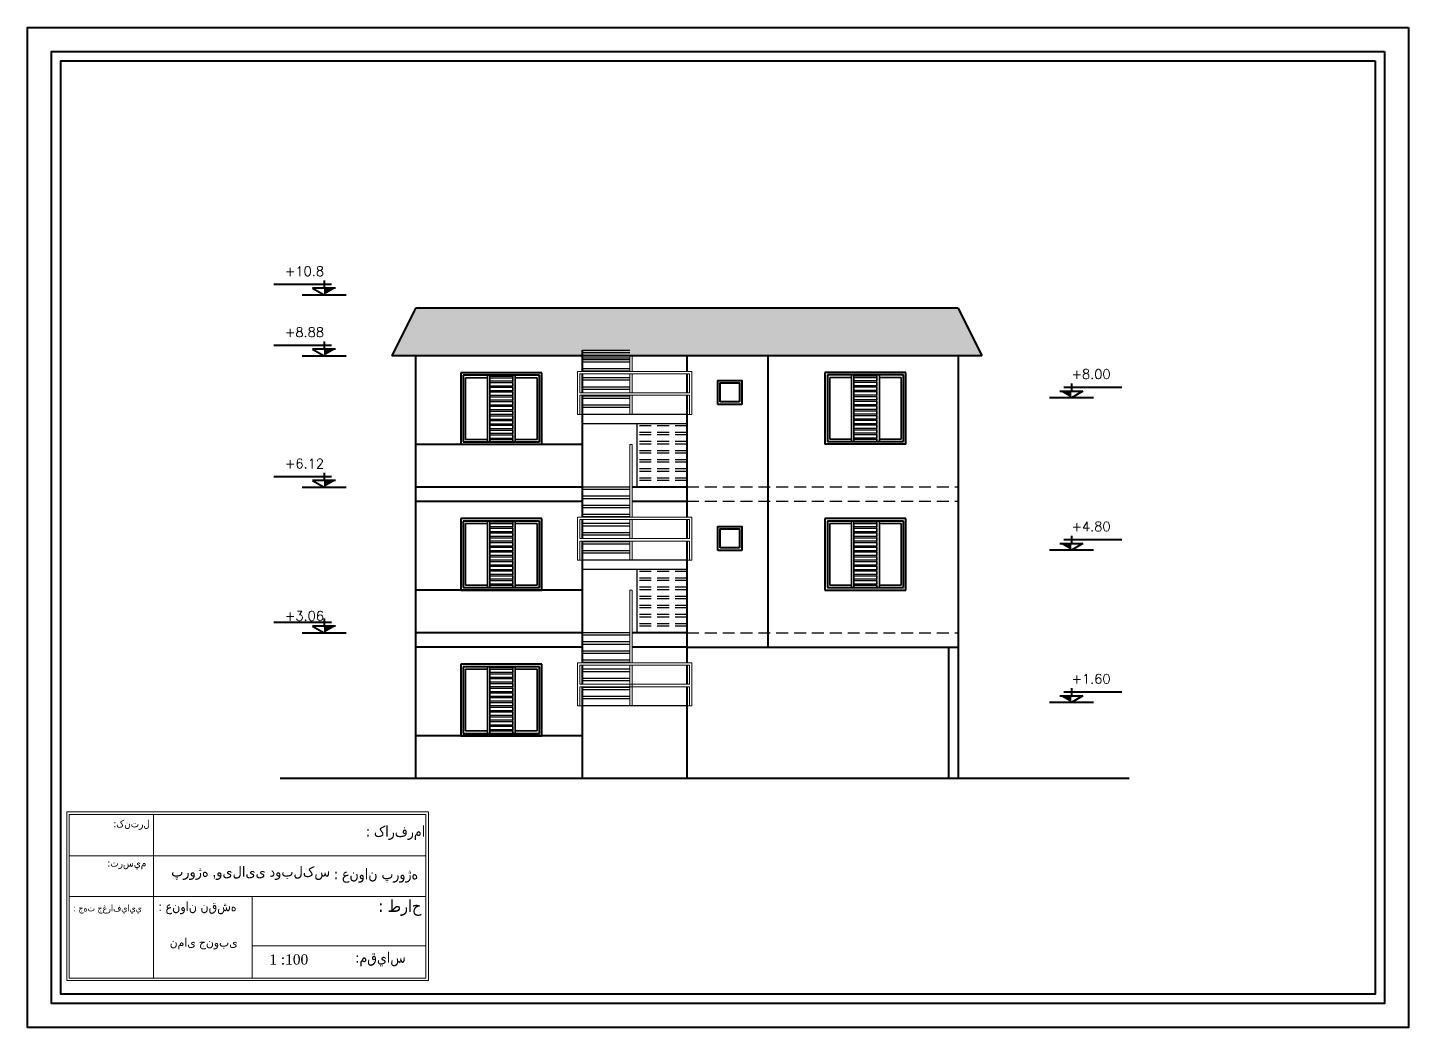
# Model space of a CAD drawing. Header units: millimetres. Extents: x -5645 to 36496, y -6563 to 7144.
# Drawn here: x -5645 to -2745, y -1060 to 1040 of the extents above; entities that cross this region are included whole.
import ezdxf

# ---------------------------------------------------------------- set-up
doc = ezdxf.new("R2010")
doc.units = ezdxf.units.MM
doc.header["$LTSCALE"] = 100
doc.linetypes.add('HIDDEN', pattern=[0.375, 0.25, -0.125])
doc.layers.get('0').update_dxf_attribs({"lineweight": 40})
for name, color, linetype, lineweight in [('CADR-1', 2, 'Continuous', 20), ('FUR', 1, 'Continuous', 9), ('TEXT', 11, 'Continuous', 20), ('TX3', 4, 'Continuous', 9), ('WE', 4, 'Continuous', 30), ('WIN', 4, 'Continuous', 9)]:
    doc.layers.add(name, color=color, linetype=linetype, lineweight=lineweight)
doc.layers.add('HID', color=11, linetype='HIDDEN')
doc.styles.add('MAS', font='romanc.shx')
doc.styles.add('style2', font='romantic.ttf')
doc.styles.add('style4', font='')
doc.styles.get('style4').set_extended_font_data('B Badr')

# ---------------------------------------------------------------- blocks, each defined once
blk = doc.blocks.new('wqeq')
at = {"extrusion": (0, 1, -6.12323e-17)}
for p, q in [((30.4, 5, -5), (-139.6, 5, -5)), ((-139.6, 5, 5), (-139.6, 5, -5)), ((30.4, 5, 5), (-139.6, 5, 5)), ((30.4, 5, 5), (30.4, 5, -5))]:
    blk.add_line(p, q, dxfattribs=at)
at = {"extrusion": (-1, 1.49974e-32, 2.44925e-16)}
for p, q in [((-139.6, 5, -5), (-139.6, -145, -5)), ((-139.6, 5, 5), (-139.6, 5, -5)), ((-139.6, 5, 5), (-139.6, -145, 5)), ((25.4, -140), (25.4, 0)), ((25.4, 0), (25.4, 0, -5)), ((25.4, -140, -5), (25.4, 0, -5))]:
    blk.add_line(p, q, dxfattribs=at)
at = {"extrusion": (-2.44925e-16, -6.12323e-17, -1)}
for p, q in [((30.4, 5, -5), (-139.6, 5, -5)), ((-139.6, 5, -5), (-139.6, -145, -5)), ((25.4, 0, -5), (-134.6, 0, -5)), ((-134.6, 0, -5), (-134.6, -140, -5)), ((-83.8, 0), (-134.6, 0)), ((-134.6, 0), (-134.6, -140)), ((-30.4, 0), (-78.8, 0)), ((25.4, 0), (-25.4, 0)), ((25.4, -140, -5), (25.4, 0, -5)), ((25.4, -140), (25.4, 0)), ((30.4, -145, -5), (30.4, 5, -5)), ((-134.6, -140, -5), (25.4, -140, -5)), ((-134.6, -140), (-83.8, -140)), ((-25.4, -140), (25.4, -140))]:
    blk.add_line(p, q, dxfattribs=at)
for p, q in [((30.4, 5, 5), (-139.6, 5, 5)), ((-139.6, 5, 5), (-139.6, -145, 5)), ((30.4, -145, 5), (30.4, 5, 5))]:
    blk.add_line(p, q)
at = {"extrusion": (1, -1.49974e-32, -2.44925e-16)}
for p, q in [((-134.6, 0), (-134.6, -140)), ((-134.6, 0, -5), (-134.6, -140, -5)), ((30.4, -145, -5), (30.4, 5, -5)), ((30.4, 5, 5), (30.4, 5, -5)), ((30.4, -145, 5), (30.4, 5, 5))]:
    blk.add_line(p, q, dxfattribs=at)
at = {"extrusion": (0, -1, 6.12323e-17)}
for p, q in [((-83.8, 0), (-134.6, 0)), ((25.4, 0, -5), (-134.6, 0, -5)), ((-30.4, 0), (-78.8, 0)), ((25.4, 0), (-25.4, 0)), ((25.4, 0), (25.4, 0, -5))]:
    blk.add_line(p, q, dxfattribs=at)
at = {"layer": 'WE', "extrusion": (1, -1.49974e-32, -2.44925e-16)}
for p, q in [((-134.6, 0), (-134.6, 0, -5)), ((-78.8, 0), (-78.8, -2.5)), ((-78.8, 0), (-78.8, 0, -2.5)), ((-78.8, 0, -2.5), (-78.8, -2.5, -2.5)), ((-78.8, -5, 5), (-78.8, 0, 5)), ((-78.8, 0, 7.5), (-78.8, 0, 5)), ((-78.8, -140, 7.5), (-78.8, 0, 7.5)), ((-25.4, -5, 5), (-25.4, 0, 5)), ((-25.4, 0, 7.5), (-25.4, 0, 5)), ((-25.4, 0, 7.5), (-25.4, -140, 7.5)), ((-25.4, 0), (-25.4, -5)), ((-25.4, 0), (-25.4, 0, -2.5)), ((-25.4, -140, -2.5), (-25.4, 0, -2.5)), ((-129.6, -5), (-129.6, -135)), ((-129.6, -5, 5), (-129.6, -5)), ((-129.6, -135, 5), (-129.6, -5, 5)), ((-78.8, -2.5), (-78.8, -2.5, -2.5)), ((-78.8, -5, 5), (-78.8, -5, -2.5)), ((-78.8, -5, -2.5), (-78.8, -12.5, -2.5)), ((-78.8, -12.5), (-78.8, -12.5, -2.5)), ((-78.8, -12.5), (-78.8, -15)), ((-78.8, -15), (-78.8, -15, -2.5)), ((-78.8, -15, -2.5), (-78.8, -22.5, -2.5)), ((-78.8, -22.5), (-78.8, -22.5, -2.5)), ((-78.8, -22.5), (-78.8, -25)), ((-78.8, -25), (-78.8, -25, -2.5)), ((-78.8, -25, -2.5), (-78.8, -32.5, -2.5)), ((-25.4, -5), (-25.4, -5, 5)), ((-78.8, -32.5), (-78.8, -32.5, -2.5)), ((-78.8, -32.5), (-78.8, -35)), ((-78.8, -35), (-78.8, -35, -2.5)), ((-78.8, -35, -2.5), (-78.8, -42.5, -2.5)), ((-78.8, -42.5), (-78.8, -42.5, -2.5)), ((-78.8, -42.5), (-78.8, -45)), ((-78.8, -45), (-78.8, -45, -2.5)), ((-78.8, -45, -2.5), (-78.8, -52.5, -2.5)), ((-78.8, -52.5), (-78.8, -52.5, -2.5)), ((-78.8, -52.5), (-78.8, -55)), ((-78.8, -55), (-78.8, -55, -2.5)), ((-78.8, -55, -2.5), (-78.8, -62.5, -2.5)), ((-78.8, -62.5), (-78.8, -62.5, -2.5)), ((-78.8, -62.5), (-78.8, -65)), ((-78.8, -65), (-78.8, -65, -2.5)), ((-78.8, -65, -2.5), (-78.8, -72.5, -2.5)), ((-78.8, -72.5), (-78.8, -72.5, -2.5)), ((-78.8, -72.5), (-78.8, -75)), ((-78.8, -75), (-78.8, -75, -2.5)), ((-78.8, -75, -2.5), (-78.8, -82.5, -2.5)), ((-78.8, -82.5), (-78.8, -85)), ((-78.8, -82.5), (-78.8, -82.5, -2.5)), ((-78.8, -85, -2.5), (-78.8, -92.5, -2.5)), ((-78.8, -85), (-78.8, -85, -2.5)), ((-78.8, -92.5), (-78.8, -95)), ((-78.8, -92.5), (-78.8, -92.5, -2.5)), ((-78.8, -95, -2.5), (-78.8, -102.5, -2.5)), ((-78.8, -95), (-78.8, -95, -2.5)), ((-78.8, -102.5), (-78.8, -105)), ((-78.8, -102.5), (-78.8, -102.5, -2.5)), ((-78.8, -105, -2.5), (-78.8, -112.5, -2.5)), ((-78.8, -105), (-78.8, -105, -2.5)), ((-78.8, -112.5), (-78.8, -115)), ((-78.8, -112.5), (-78.8, -112.5, -2.5)), ((-78.8, -115, -2.5), (-78.8, -122.5, -2.5)), ((-78.8, -115), (-78.8, -115, -2.5)), ((-134.6, -140), (-134.6, -140, -5)), ((-129.6, -135, 5), (-129.6, -135)), ((-78.8, -122.5), (-78.8, -125)), ((-78.8, -122.5), (-78.8, -122.5, -2.5)), ((-78.8, -125, -2.5), (-78.8, -132.5, -2.5)), ((-78.8, -125), (-78.8, -125, -2.5)), ((-78.8, -132.5), (-78.8, -135)), ((-78.8, -132.5), (-78.8, -132.5, -2.5)), ((-78.8, -140, 5), (-78.8, -135, 5)), ((-78.8, -135, 5), (-78.8, -135)), ((-78.8, -140, 7.5), (-78.8, -140, 5)), ((-25.4, -140, 5), (-25.4, -135, 5)), ((-25.4, -135, 5), (-25.4, -135)), ((-25.4, -135), (-25.4, -140)), ((-25.4, -140, 7.5), (-25.4, -140, 5)), ((-25.4, -140), (-25.4, -140, -2.5))]:
    blk.add_line(p, q, dxfattribs=at)
at = {"layer": 'WE', "extrusion": (0, -1, 6.12323e-17)}
for p, q in [((-134.6, 0), (-134.6, 0, -5)), ((-83.8, 0), (-83.8, 0, -2.5)), ((-83.8, 0, -2.5), (-78.8, 0, -2.5)), ((-78.8, 0), (-78.8, 0, -2.5)), ((-30.4, 0), (-30.4, 0, -2.5)), ((-25.4, 0, -2.5), (-30.4, 0, -2.5)), ((-25.4, 0), (-25.4, 0, -2.5)), ((-129.6, -5, 5), (-83.8, -5, 5)), ((-83.8, -5), (-129.6, -5)), ((-129.6, -5, 5), (-129.6, -5)), ((-83.8, -5, 5), (-83.8, -5)), ((-78.8, -5, -2.5), (-30.4, -5, -2.5)), ((-78.8, -5, 5), (-78.8, -5, -2.5)), ((-78.8, -5, 5), (-30.4, -5, 5)), ((-78.8, -15, -2.5), (-30.4, -15, -2.5)), ((-78.8, -15), (-78.8, -15, -2.5)), ((-78.8, -15), (-30.4, -15)), ((-78.8, -25, -2.5), (-30.4, -25, -2.5)), ((-78.8, -25), (-78.8, -25, -2.5)), ((-78.8, -25), (-30.4, -25)), ((-30.4, -5, 5), (-30.4, -5, -2.5)), ((-30.4, -15), (-30.4, -15, -2.5)), ((-30.4, -25), (-30.4, -25, -2.5)), ((-25.4, -5), (-25.4, -5, 5)), ((20.4, -5), (-25.4, -5)), ((-25.4, -5, 5), (20.4, -5, 5)), ((20.4, -5, 5), (20.4, -5)), ((-78.8, -35, -2.5), (-30.4, -35, -2.5)), ((-78.8, -35), (-78.8, -35, -2.5)), ((-78.8, -35), (-30.4, -35)), ((-78.8, -45, -2.5), (-30.4, -45, -2.5)), ((-78.8, -45), (-78.8, -45, -2.5)), ((-78.8, -45), (-30.4, -45)), ((-78.8, -55, -2.5), (-30.4, -55, -2.5)), ((-78.8, -55), (-78.8, -55, -2.5)), ((-78.8, -55), (-30.4, -55)), ((-30.4, -35), (-30.4, -35, -2.5)), ((-30.4, -45), (-30.4, -45, -2.5)), ((-30.4, -55), (-30.4, -55, -2.5)), ((-78.8, -65, -2.5), (-30.4, -65, -2.5)), ((-78.8, -65), (-78.8, -65, -2.5)), ((-78.8, -65), (-30.4, -65)), ((-78.8, -75, -2.5), (-30.4, -75, -2.5)), ((-78.8, -75), (-78.8, -75, -2.5)), ((-78.8, -75), (-30.4, -75)), ((-78.8, -85, -2.5), (-30.4, -85, -2.5)), ((-78.8, -85), (-78.8, -85, -2.5)), ((-78.8, -85), (-30.4, -85)), ((-30.4, -65), (-30.4, -65, -2.5)), ((-30.4, -75), (-30.4, -75, -2.5)), ((-30.4, -85), (-30.4, -85, -2.5)), ((-78.8, -95, -2.5), (-30.4, -95, -2.5)), ((-78.8, -95), (-78.8, -95, -2.5)), ((-78.8, -95), (-30.4, -95)), ((-30.4, -95), (-30.4, -95, -2.5))]:
    blk.add_line(p, q, dxfattribs=at)
at = {"layer": 'WE'}
for p, q in [((-78.8, 0, 5), (-83.8, 0, 5)), ((-83.8, 0, 5), (-83.8, -5, 5)), ((-83.8, 0, 7.5), (-83.8, -140, 7.5)), ((-78.8, 0, 7.5), (-83.8, 0, 7.5)), ((-78.8, -5, 5), (-78.8, 0, 5)), ((-78.8, -140, 7.5), (-78.8, 0, 7.5)), ((-30.4, 0, 5), (-30.4, -5, 5)), ((-25.4, 0, 5), (-30.4, 0, 5)), ((-30.4, -140, 7.5), (-30.4, 0, 7.5)), ((-30.4, 0, 7.5), (-25.4, 0, 7.5)), ((-25.4, -5, 5), (-25.4, 0, 5)), ((-25.4, 0, 7.5), (-25.4, -140, 7.5)), ((-129.6, -5, 5), (-83.8, -5, 5)), ((-129.6, -135, 5), (-129.6, -5, 5)), ((-78.8, -5, 5), (-30.4, -5, 5)), ((-78.8, -12.5), (-78.8, -15)), ((-30.4, -12.5), (-78.8, -12.5)), ((-78.8, -15), (-30.4, -15)), ((-78.8, -22.5), (-78.8, -25)), ((-30.4, -22.5), (-78.8, -22.5)), ((-78.8, -25), (-30.4, -25)), ((-30.4, -15), (-30.4, -12.5)), ((-30.4, -25), (-30.4, -22.5)), ((-25.4, -5, 5), (20.4, -5, 5)), ((20.4, -5, 5), (20.4, -135, 5)), ((-78.8, -32.5), (-78.8, -35)), ((-30.4, -32.5), (-78.8, -32.5)), ((-78.8, -35), (-30.4, -35)), ((-78.8, -42.5), (-78.8, -45)), ((-30.4, -42.5), (-78.8, -42.5)), ((-78.8, -45), (-30.4, -45)), ((-78.8, -52.5), (-78.8, -55)), ((-30.4, -52.5), (-78.8, -52.5)), ((-78.8, -55), (-30.4, -55)), ((-30.4, -35), (-30.4, -32.5)), ((-30.4, -45), (-30.4, -42.5)), ((-30.4, -55), (-30.4, -52.5)), ((-78.8, -62.5), (-78.8, -65)), ((-30.4, -62.5), (-78.8, -62.5)), ((-78.8, -65), (-30.4, -65)), ((-78.8, -72.5), (-78.8, -75)), ((-30.4, -72.5), (-78.8, -72.5)), ((-78.8, -75), (-30.4, -75)), ((-78.8, -82.5), (-78.8, -85)), ((-30.4, -82.5), (-78.8, -82.5)), ((-78.8, -85), (-30.4, -85)), ((-30.4, -65), (-30.4, -62.5)), ((-30.4, -75), (-30.4, -72.5)), ((-30.4, -85), (-30.4, -82.5)), ((-78.8, -92.5), (-78.8, -95)), ((-30.4, -92.5), (-78.8, -92.5)), ((-78.8, -95), (-30.4, -95)), ((-78.8, -102.5), (-78.8, -105)), ((-30.4, -102.5), (-78.8, -102.5)), ((-78.8, -105), (-30.4, -105)), ((-30.4, -95), (-30.4, -92.5)), ((-30.4, -105), (-30.4, -102.5)), ((-83.8, -135, 5), (-129.6, -135, 5)), ((-83.8, -135, 5), (-83.8, -140, 5)), ((-83.8, -140, 5), (-78.8, -140, 5)), ((-83.8, -140, 7.5), (-78.8, -140, 7.5)), ((-78.8, -140, 5), (-78.8, -135, 5)), ((-30.4, -135, 5), (-78.8, -135, 5)), ((-30.4, -135, 5), (-30.4, -140, 5)), ((-30.4, -140, 5), (-25.4, -140, 5)), ((-25.4, -140, 7.5), (-30.4, -140, 7.5)), ((20.4, -135, 5), (-25.4, -135, 5)), ((-25.4, -140, 5), (-25.4, -135, 5))]:
    blk.add_line(p, q, dxfattribs=at)
at = {"layer": 'WE', "extrusion": (-2.44925e-16, -6.12323e-17, -1)}
for p, q in [((-83.8, -5), (-83.8, 0)), ((-83.8, 0, -2.5), (-78.8, 0, -2.5)), ((-83.8, -140, -2.5), (-83.8, 0, -2.5)), ((-78.8, 0), (-78.8, -2.5)), ((-78.8, 0, -2.5), (-78.8, -2.5, -2.5)), ((-30.4, -2.5), (-30.4, 0)), ((-30.4, 0, -2.5), (-30.4, -2.5, -2.5)), ((-25.4, 0, -2.5), (-30.4, 0, -2.5)), ((-25.4, 0), (-25.4, -5)), ((-25.4, -140, -2.5), (-25.4, 0, -2.5)), ((-83.8, -5), (-129.6, -5)), ((-129.6, -5), (-129.6, -135)), ((-30.4, -2.5), (-78.8, -2.5)), ((-30.4, -2.5, -2.5), (-78.8, -2.5, -2.5)), ((-78.8, -5, -2.5), (-30.4, -5, -2.5)), ((-78.8, -5, -2.5), (-78.8, -12.5, -2.5)), ((-30.4, -12.5, -2.5), (-78.8, -12.5, -2.5)), ((-78.8, -15, -2.5), (-30.4, -15, -2.5)), ((-78.8, -15, -2.5), (-78.8, -22.5, -2.5)), ((-30.4, -22.5, -2.5), (-78.8, -22.5, -2.5)), ((-78.8, -25, -2.5), (-30.4, -25, -2.5)), ((-78.8, -25, -2.5), (-78.8, -32.5, -2.5)), ((-30.4, -5, -2.5), (-30.4, -12.5, -2.5)), ((-30.4, -15, -2.5), (-30.4, -22.5, -2.5)), ((-30.4, -25, -2.5), (-30.4, -32.5, -2.5)), ((20.4, -5), (-25.4, -5)), ((20.4, -135), (20.4, -5)), ((-30.4, -32.5, -2.5), (-78.8, -32.5, -2.5)), ((-78.8, -35, -2.5), (-30.4, -35, -2.5)), ((-78.8, -35, -2.5), (-78.8, -42.5, -2.5)), ((-30.4, -42.5, -2.5), (-78.8, -42.5, -2.5)), ((-78.8, -45, -2.5), (-30.4, -45, -2.5)), ((-78.8, -45, -2.5), (-78.8, -52.5, -2.5)), ((-30.4, -52.5, -2.5), (-78.8, -52.5, -2.5)), ((-78.8, -55, -2.5), (-30.4, -55, -2.5)), ((-78.8, -55, -2.5), (-78.8, -62.5, -2.5)), ((-30.4, -35, -2.5), (-30.4, -42.5, -2.5)), ((-30.4, -45, -2.5), (-30.4, -52.5, -2.5)), ((-30.4, -55, -2.5), (-30.4, -62.5, -2.5)), ((-30.4, -62.5, -2.5), (-78.8, -62.5, -2.5)), ((-78.8, -65, -2.5), (-30.4, -65, -2.5)), ((-78.8, -65, -2.5), (-78.8, -72.5, -2.5)), ((-30.4, -72.5, -2.5), (-78.8, -72.5, -2.5)), ((-78.8, -75, -2.5), (-30.4, -75, -2.5)), ((-78.8, -75, -2.5), (-78.8, -82.5, -2.5)), ((-30.4, -82.5, -2.5), (-78.8, -82.5, -2.5)), ((-78.8, -85, -2.5), (-30.4, -85, -2.5)), ((-78.8, -85, -2.5), (-78.8, -92.5, -2.5)), ((-30.4, -65, -2.5), (-30.4, -72.5, -2.5)), ((-30.4, -75, -2.5), (-30.4, -82.5, -2.5)), ((-30.4, -85, -2.5), (-30.4, -92.5, -2.5)), ((-30.4, -92.5, -2.5), (-78.8, -92.5, -2.5)), ((-78.8, -95, -2.5), (-30.4, -95, -2.5)), ((-78.8, -95, -2.5), (-78.8, -102.5, -2.5)), ((-30.4, -102.5, -2.5), (-78.8, -102.5, -2.5)), ((-78.8, -105, -2.5), (-30.4, -105, -2.5)), ((-78.8, -105, -2.5), (-78.8, -112.5, -2.5)), ((-30.4, -112.5, -2.5), (-78.8, -112.5, -2.5)), ((-78.8, -115, -2.5), (-30.4, -115, -2.5)), ((-78.8, -115, -2.5), (-78.8, -122.5, -2.5)), ((-30.4, -95, -2.5), (-30.4, -102.5, -2.5)), ((-30.4, -105, -2.5), (-30.4, -112.5, -2.5)), ((-30.4, -115, -2.5), (-30.4, -122.5, -2.5)), ((-129.6, -135), (-83.8, -135)), ((-83.8, -140), (-83.8, -135)), ((-78.8, -140, -2.5), (-83.8, -140, -2.5)), ((-30.4, -122.5, -2.5), (-78.8, -122.5, -2.5)), ((-78.8, -125, -2.5), (-30.4, -125, -2.5)), ((-78.8, -125, -2.5), (-78.8, -132.5, -2.5)), ((-30.4, -132.5, -2.5), (-78.8, -132.5, -2.5)), ((-78.8, -135, -2.5), (-30.4, -135, -2.5)), ((-78.8, -135, -2.5), (-78.8, -140, -2.5)), ((-30.4, -125, -2.5), (-30.4, -132.5, -2.5)), ((-30.4, -135, -2.5), (-30.4, -140, -2.5)), ((-30.4, -140, -2.5), (-25.4, -140, -2.5)), ((-25.4, -135), (20.4, -135)), ((-25.4, -135), (-25.4, -140))]:
    blk.add_line(p, q, dxfattribs=at)
at = {"layer": 'WE', "extrusion": (0, 1, -6.12323e-17)}
for p, q in [((-78.8, 0, 5), (-83.8, 0, 5)), ((-83.8, 0, 7.5), (-83.8, 0, 5)), ((-78.8, 0, 7.5), (-83.8, 0, 7.5)), ((-78.8, 0, 7.5), (-78.8, 0, 5)), ((-25.4, 0, 5), (-30.4, 0, 5)), ((-30.4, 0, 7.5), (-30.4, 0, 5)), ((-30.4, 0, 7.5), (-25.4, 0, 7.5)), ((-25.4, 0, 7.5), (-25.4, 0, 5)), ((-30.4, -2.5, -2.5), (-78.8, -2.5, -2.5)), ((-78.8, -2.5), (-78.8, -2.5, -2.5)), ((-30.4, -2.5), (-78.8, -2.5)), ((-30.4, -12.5, -2.5), (-78.8, -12.5, -2.5)), ((-78.8, -12.5), (-78.8, -12.5, -2.5)), ((-30.4, -12.5), (-78.8, -12.5)), ((-30.4, -22.5, -2.5), (-78.8, -22.5, -2.5)), ((-78.8, -22.5), (-78.8, -22.5, -2.5)), ((-30.4, -22.5), (-78.8, -22.5)), ((-30.4, -2.5), (-30.4, -2.5, -2.5)), ((-30.4, -12.5), (-30.4, -12.5, -2.5)), ((-30.4, -22.5), (-30.4, -22.5, -2.5)), ((-30.4, -32.5, -2.5), (-78.8, -32.5, -2.5)), ((-78.8, -32.5), (-78.8, -32.5, -2.5)), ((-30.4, -32.5), (-78.8, -32.5)), ((-30.4, -42.5, -2.5), (-78.8, -42.5, -2.5)), ((-78.8, -42.5), (-78.8, -42.5, -2.5)), ((-30.4, -42.5), (-78.8, -42.5)), ((-30.4, -52.5, -2.5), (-78.8, -52.5, -2.5)), ((-78.8, -52.5), (-78.8, -52.5, -2.5)), ((-30.4, -52.5), (-78.8, -52.5)), ((-30.4, -32.5), (-30.4, -32.5, -2.5)), ((-30.4, -42.5), (-30.4, -42.5, -2.5)), ((-30.4, -52.5), (-30.4, -52.5, -2.5)), ((-30.4, -62.5, -2.5), (-78.8, -62.5, -2.5)), ((-78.8, -62.5), (-78.8, -62.5, -2.5)), ((-30.4, -62.5), (-78.8, -62.5)), ((-30.4, -72.5, -2.5), (-78.8, -72.5, -2.5)), ((-78.8, -72.5), (-78.8, -72.5, -2.5)), ((-30.4, -72.5), (-78.8, -72.5)), ((-30.4, -82.5, -2.5), (-78.8, -82.5, -2.5)), ((-78.8, -82.5), (-78.8, -82.5, -2.5)), ((-30.4, -82.5), (-78.8, -82.5)), ((-30.4, -62.5), (-30.4, -62.5, -2.5)), ((-30.4, -72.5), (-30.4, -72.5, -2.5)), ((-30.4, -82.5), (-30.4, -82.5, -2.5)), ((-30.4, -92.5, -2.5), (-78.8, -92.5, -2.5)), ((-78.8, -92.5), (-78.8, -92.5, -2.5)), ((-30.4, -92.5), (-78.8, -92.5)), ((-30.4, -102.5, -2.5), (-78.8, -102.5, -2.5)), ((-78.8, -102.5), (-78.8, -102.5, -2.5)), ((-30.4, -102.5), (-78.8, -102.5)), ((-30.4, -92.5), (-30.4, -92.5, -2.5)), ((-30.4, -102.5), (-30.4, -102.5, -2.5))]:
    blk.add_line(p, q, dxfattribs=at)
at = {"layer": 'WE', "extrusion": (-1, 1.49974e-32, 2.44925e-16)}
for p, q in [((-83.8, 0, 5), (-83.8, -5, 5)), ((-83.8, 0, 7.5), (-83.8, 0, 5)), ((-83.8, -5), (-83.8, 0)), ((-83.8, 0, 7.5), (-83.8, -140, 7.5)), ((-83.8, 0), (-83.8, 0, -2.5)), ((-83.8, -140, -2.5), (-83.8, 0, -2.5)), ((-30.4, -2.5), (-30.4, 0)), ((-30.4, 0), (-30.4, 0, -2.5)), ((-30.4, 0, -2.5), (-30.4, -2.5, -2.5)), ((-30.4, 0, 5), (-30.4, -5, 5)), ((-30.4, 0, 7.5), (-30.4, 0, 5)), ((-30.4, -140, 7.5), (-30.4, 0, 7.5)), ((-83.8, -5, 5), (-83.8, -5)), ((-30.4, -2.5), (-30.4, -2.5, -2.5)), ((-30.4, -5, 5), (-30.4, -5, -2.5)), ((-30.4, -5, -2.5), (-30.4, -12.5, -2.5)), ((-30.4, -12.5), (-30.4, -12.5, -2.5)), ((-30.4, -15), (-30.4, -12.5)), ((-30.4, -15), (-30.4, -15, -2.5)), ((-30.4, -15, -2.5), (-30.4, -22.5, -2.5)), ((-30.4, -22.5), (-30.4, -22.5, -2.5)), ((-30.4, -25), (-30.4, -22.5)), ((-30.4, -25), (-30.4, -25, -2.5)), ((-30.4, -25, -2.5), (-30.4, -32.5, -2.5)), ((20.4, -135), (20.4, -5)), ((20.4, -5, 5), (20.4, -5)), ((20.4, -5, 5), (20.4, -135, 5)), ((-30.4, -32.5), (-30.4, -32.5, -2.5)), ((-30.4, -35), (-30.4, -32.5)), ((-30.4, -35), (-30.4, -35, -2.5)), ((-30.4, -35, -2.5), (-30.4, -42.5, -2.5)), ((-30.4, -42.5), (-30.4, -42.5, -2.5)), ((-30.4, -45), (-30.4, -42.5)), ((-30.4, -45), (-30.4, -45, -2.5)), ((-30.4, -45, -2.5), (-30.4, -52.5, -2.5)), ((-30.4, -52.5), (-30.4, -52.5, -2.5)), ((-30.4, -55), (-30.4, -52.5)), ((-30.4, -55), (-30.4, -55, -2.5)), ((-30.4, -55, -2.5), (-30.4, -62.5, -2.5)), ((-30.4, -62.5), (-30.4, -62.5, -2.5)), ((-30.4, -65), (-30.4, -62.5)), ((-30.4, -65), (-30.4, -65, -2.5)), ((-30.4, -65, -2.5), (-30.4, -72.5, -2.5)), ((-30.4, -72.5), (-30.4, -72.5, -2.5)), ((-30.4, -75), (-30.4, -72.5)), ((-30.4, -75, -2.5), (-30.4, -82.5, -2.5)), ((-30.4, -75), (-30.4, -75, -2.5)), ((-30.4, -85), (-30.4, -82.5)), ((-30.4, -82.5), (-30.4, -82.5, -2.5)), ((-30.4, -85, -2.5), (-30.4, -92.5, -2.5)), ((-30.4, -85), (-30.4, -85, -2.5)), ((-30.4, -95), (-30.4, -92.5)), ((-30.4, -92.5), (-30.4, -92.5, -2.5)), ((-30.4, -95, -2.5), (-30.4, -102.5, -2.5)), ((-30.4, -95), (-30.4, -95, -2.5)), ((-30.4, -105), (-30.4, -102.5)), ((-30.4, -102.5), (-30.4, -102.5, -2.5)), ((-30.4, -105, -2.5), (-30.4, -112.5, -2.5)), ((-30.4, -105), (-30.4, -105, -2.5)), ((-30.4, -115), (-30.4, -112.5)), ((-30.4, -112.5), (-30.4, -112.5, -2.5)), ((-30.4, -115, -2.5), (-30.4, -122.5, -2.5)), ((-30.4, -115), (-30.4, -115, -2.5)), ((-83.8, -135, 5), (-83.8, -140, 5)), ((-83.8, -135), (-83.8, -135, 5)), ((-83.8, -140), (-83.8, -135)), ((-83.8, -140, 7.5), (-83.8, -140, 5)), ((-83.8, -140), (-83.8, -140, -2.5)), ((-30.4, -125), (-30.4, -122.5)), ((-30.4, -122.5), (-30.4, -122.5, -2.5)), ((-30.4, -125, -2.5), (-30.4, -132.5, -2.5)), ((-30.4, -125), (-30.4, -125, -2.5)), ((-30.4, -135), (-30.4, -132.5)), ((-30.4, -132.5), (-30.4, -132.5, -2.5)), ((-30.4, -135, 5), (-30.4, -140, 5)), ((-30.4, -135), (-30.4, -135, 5)), ((-30.4, -140, 7.5), (-30.4, -140, 5)), ((20.4, -135, 5), (20.4, -135)), ((25.4, -140), (25.4, -140, -5))]:
    blk.add_line(p, q, dxfattribs=at)
blk = doc.blocks.new('ssfs')
for p, q in [((0, 29.9), (0, 13.9)), ((16, 21.9), (-105.7, 21.9)), ((-46.2, 0), (46.2, 0)), ((-24, 13.9), (0, 0)), ((24, 13.9), (-24, 13.9))]:
    blk.add_line(p, q)
blk.add_solid([(24, 13.9), (0, 13.9), (0, 0)])

msp = doc.modelspace()

# ---------------------------------------------------------------- hatches: boundary and pattern name
at = {"layer": 'WE'}
h = msp.add_hatch(dxfattribs=at)
h.set_pattern_fill('AR-RSHKE', color=256, style=0)
h.set_pattern_definition([(0, (-30670.138, 2713.355), (25.5, 12), [6, -5, 7, -3, 9, -4]), (0, (-30664.138, 2713.855), (25.5, 12), [5, -19, 4, -6]), (0, (-30652.138, 2712.605), (25.5, 12), [3, -31]), (90, (-30670.1384, 2713.355), (-8.5, 12), [11.5, -36.5]), (90, (-30664.1384, 2713.355), (-8.5, 12), [11.25, -36.75]), (90, (-30659.1384, 2713.355), (-8.5, 12), [10.5, -37.5]), (90, (-30652.1384, 2712.605), (-8.5, 12), [11.5, -36.5]), (90, (-30649.1384, 2712.605), (-8.5, 12), [11.5, -36.5]), (90, (-30640.1384, 2713.355), (-8.5, 12), [11, -37])])
h.paths.add_polyline_path([(-4830.1, 450.5), (-4880.1, 350.5), (-3640.5, 350.5), (-3690.5, 450.5)])

# ---------------------------------------------------------------- linework, layer by layer
at = {"extrusion": (-2.44925e-16, -6.12323e-17, -1)}
for p, q in [((-4735.1, 165.2, 296.4), (-4565.1, 165.2, 296.4)), ((-4735.1, -141.5, 296.4), (-4565.1, -141.5, 296.4)), ((-4735.1, -447.5, 296.4), (-4565.1, -447.5, 296.4))]:
    msp.add_line(p, q, dxfattribs=at)
for p, q in [((-4735.1, 165.2, 306.4), (-4565.1, 165.2, 306.4)), ((-4735.1, -141.5, 306.4), (-4565.1, -141.5, 306.4)), ((-4735.1, -447.5, 306.4), (-4565.1, -447.5, 306.4))]:
    msp.add_line(p, q)
at = {"extrusion": (1, -1.49974e-32, -2.44925e-16)}
for p, q in [((-4565.1, 165.2, 306.4), (-4565.1, 165.2, 296.4)), ((-4565.1, -447.5, 306.4), (-4565.1, -447.5, 296.4))]:
    msp.add_line(p, q, dxfattribs=at)
at = {"extrusion": (-1, 1.49974e-32, 2.44925e-16)}
msp.add_line((-4735.1, -447.5, 306.4), (-4735.1, -447.5, 296.4), dxfattribs=at)
for points in [[(-2745, 1039.9), (-2745, -1060.1), (-5645, -1060.1), (-5645, 1039.9), (-2745, 1039.9)], [(-4830.1, 450.5), (-4880.1, 350.5)], [(-3690.5, 450.5), (-4830.1, 450.5)], [(-3690.5, 450.5), (-3640.5, 350.5)], [(-3640.5, 350.5), (-4880.1, 350.5)], [(-4830.1, 350.5), (-4830.1, -537.5)], [(-4255.1, 350.5), (-4485.1, 350.5)], [(-4480.1, 362.5), (-4480.1, 317.5)], [(-4480.1, 350.5), (-4480.1, 317.5)], [(-4260.1, 350.5), (-4375.1, 350.5)], [(-4260.1, 350.5), (-4260.1, 317.5)], [(-4260.1, 350.5), (-4260.1, 317.5)], [(-4090.1, 350.5), (-4090.1, -261.5)], [(-3690.5, 350.5), (-3690.5, -537.5)], [(-4480.1, 312.5), (-4480.1, 272.5)], [(-4480.1, 312.5), (-4480.1, 272.5)], [(-4260.1, 312.5), (-4260.1, 272.5)], [(-4260.1, 312.5), (-4260.1, 272.5)], [(-4195.1, 248.5), (-4195.1, 298.5), (-4145.1, 298.5), (-4145.1, 248.5)], [(-4190.1, 253.5), (-4190.1, 293.5), (-4150.1, 293.5), (-4150.1, 253.5)], [(-4480.1, 267.5), (-4480.1, 148.5)], [(-4480.1, 267.5), (-4480.1, 11.5)], [(-4260.1, 267.5), (-4260.1, 148.5)], [(-4260.1, 267.5), (-4260.1, 11.5)], [(-4145.1, 248.5), (-4195.1, 248.5)], [(-4150.1, 253.5), (-4190.1, 253.5)], [(-4480.1, 164.5), (-4830.1, 164.5)], [(-4480.1, 74.5), (-4830.1, 74.5)], [(-4260.1, 74.5), (-4375.1, 74.5)], [(-4260.1, 74.5), (-4375.1, 74.5)], [(-4480.1, 44.5), (-4830.1, 44.5)], [(-4260.1, 44.5), (-4375.1, 44.5)], [(-4260.1, 44.5), (-4375.1, 44.5)], [(-4260.1, 44.5), (-4375.1, 44.5)], [(-4260.1, 44.5), (-4375.1, 44.5)], [(-4480.1, 6.5), (-4480.1, -33.5)], [(-4260.1, 6.5), (-4260.1, -33.5)], [(-4480.1, -38.5), (-4480.1, -294.5)], [(-4260.1, -38.5), (-4260.1, -294.5)], [(-4480.1, -141.5), (-4830.1, -141.5)], [(-4480.1, -231.5), (-4830.1, -231.5)], [(-4260.1, -231.5), (-4375.1, -231.5)], [(-4480.1, -261.5), (-4830.1, -261.5)], [(-4480.1, -261.5), (-4485.1, -261.5)], [(-4480.1, -261.5), (-4485.1, -261.5)], [(-4260.1, -261.5), (-4375.1, -261.5)], [(-4260.1, -261.5), (-4375.1, -261.5)], [(-4260.1, -261.5), (-4375.1, -261.5)], [(-4260.1, -261.5), (-3690.5, -261.5)], [(-3710.5, -261.5), (-3710.5, -537.5)], [(-4480.1, -299.5), (-4480.1, -339.5)], [(-4260.1, -299.5), (-4260.1, -339.5)], [(-4480.1, -344.5), (-4480.1, -537.5)], [(-4260.1, -344.5), (-4260.1, -537.5)], [(-4480.1, -447.5), (-4830.1, -447.5)]]:
    msp.add_lwpolyline(points)
for points in [[(-2795, 989.9), (-2795, -1010.1), (-5595, -1010.1), (-5595, 989.9)], [(-2815, 969.9), (-2815, -990.1), (-5575, -990.1), (-5575, 969.9)]]:
    msp.add_lwpolyline(points, close=True)
for points, elevation in [([(-3800.3, 165.2), (-3970.3, 165.2)], -10), ([(-4195.1, -58.2), (-4195.1, -8.2), (-4145.1, -8.2), (-4145.1, -58.2)], 296.4), ([(-4190.1, -53.2), (-4190.1, -13.2), (-4150.1, -13.2), (-4150.1, -53.2)], 296.4), ([(-4150.1, -53.2), (-4190.1, -53.2)], 296.4), ([(-4145.1, -58.2), (-4195.1, -58.2)], 296.4), ([(-3970.3, -141.5), (-3800.3, -141.5)], 296.4)]:
    msp.add_lwpolyline(points, dxfattribs=dict(elevation=elevation))
at = {"lineweight": 40}
msp.add_lwpolyline([(-3331.6, -537.5), (-5114.2, -537.5)], dxfattribs=at)
at = {"layer": 'CADR-1', "color": 1}
for p, q in [((-4803.3, -607.7), (-5562.8, -607.7)), ((-5562.8, -961.6), (-5562.8, -607.7)), ((-4803.3, -607.7), (-4803.3, -961.6)), ((-4808.3, -612.7), (-5557.8, -612.7)), ((-5557.8, -956.6), (-5557.8, -612.7)), ((-4808.3, -612.7), (-4808.3, -956.6)), ((-4808.3, -956.6), (-5557.8, -956.6)), ((-4803.3, -961.6), (-5562.8, -961.6))]:
    msp.add_line(p, q, dxfattribs=at)
at = {"layer": 'CADR-1'}
for p, q in [((-5380.4, -956.6), (-5380.4, -612.7)), ((-4808.3, -699.9), (-5557.8, -699.9)), ((-4808.3, -785.5), (-5557.8, -785.5)), ((-5173.3, -956.6), (-5173.3, -785.5)), ((-4808.3, -888.9), (-5173.3, -888.9))]:
    msp.add_line(p, q, dxfattribs=at)
at = {"layer": 'HID'}
for points in [[(-4260.1, 203.4), (-4365.1, 203.4)], [(-4260.1, 189.3), (-4365.1, 189.3)], [(-4260.1, 184.3), (-4365.1, 184.3)], [(-4260.1, 170.2), (-4365.1, 170.2)], [(-4260.1, 165.2), (-4365.1, 165.2)], [(-4260.1, 151), (-4365.1, 151)], [(-4260.1, 146), (-4365.1, 146)], [(-4260.1, 131.9), (-4365.1, 131.9)], [(-4260.1, 126.9), (-4365.1, 126.9)], [(-4260.1, 112.8), (-4365.1, 112.8)], [(-4260.1, 107.8), (-4365.1, 107.8)], [(-4260.1, 93.7), (-4365.1, 93.7)], [(-4260.1, 88.7), (-4365.1, 88.7)], [(-4260.1, -102.6), (-4365.1, -102.6)], [(-4260.1, -116.7), (-4365.1, -116.7)], [(-4260.1, -121.7), (-4365.1, -121.7)], [(-4260.1, -135.8), (-4365.1, -135.8)], [(-4260.1, -140.8), (-4365.1, -140.8)], [(-4260.1, -155), (-4365.1, -155)], [(-4260.1, -160), (-4365.1, -160)], [(-4260.1, -174.1), (-4365.1, -174.1)], [(-4260.1, -179.1), (-4365.1, -179.1)], [(-4260.1, -193.2), (-4365.1, -193.2)], [(-4260.1, -198.2), (-4365.1, -198.2)], [(-4260.1, -212.3), (-4365.1, -212.3)], [(-4260.1, -217.3), (-4365.1, -217.3)], [(-4260.1, -231.5), (-3690.5, -231.5)]]:
    msp.add_lwpolyline(points, dxfattribs=at)
at = {"layer": 'HID', "elevation": -296.4}
for points in [[(-4260.1, 75.2), (-3690.5, 75.2)], [(-4260.1, 45.2), (-3690.5, 45.2)]]:
    msp.add_lwpolyline(points, dxfattribs=at)
at = {"layer": 'WE'}
for points in [[(-4380.1, 361.4), (-4480.1, 361.4)], [(-4380.1, 356.4), (-4480.1, 356.4)], [(-4380.1, 350.5), (-4480.1, 350.5)], [(-4380.1, 345.5), (-4480.1, 345.5)], [(-4380.1, 342.3), (-4480.1, 342.3)], [(-4380.1, 337.3), (-4480.1, 337.3)], [(-4380.1, 323.2), (-4480.1, 323.2)], [(-4380.1, 318.2), (-4480.1, 318.2)], [(-4380.1, 304), (-4480.1, 304)], [(-4380.1, 299), (-4480.1, 299)], [(-4380.1, 284.9), (-4480.1, 284.9)], [(-4380.1, 279.9), (-4480.1, 279.9)], [(-4380.1, 265.8), (-4480.1, 265.8)], [(-4380.1, 260.8), (-4480.1, 260.8)], [(-4380.1, 246.7), (-4480.1, 246.7)], [(-4380.1, 241.7), (-4480.1, 241.7)], [(-4260.1, 227.5), (-4480.1, 227.5)], [(-4260.1, 207.5), (-4480.1, 207.5)], [(-4365.1, 207.5), (-4365.1, 74.5)], [(-4380.1, 74.5), (-4480.1, 74.5)], [(-4380.1, 69.5), (-4480.1, 69.5)], [(-4380.1, 55.4), (-4480.1, 55.4)], [(-4380.1, 50.4), (-4480.1, 50.4)], [(-4380.1, 36.3), (-4480.1, 36.3)], [(-4380.1, 31.3), (-4480.1, 31.3)], [(-4380.1, 17.2), (-4480.1, 17.2)], [(-4380.1, 12.2), (-4480.1, 12.2)], [(-4380.1, -2), (-4480.1, -2)], [(-4380.1, -7), (-4480.1, -7)], [(-4380.1, -21.1), (-4480.1, -21.1)], [(-4380.1, -26.1), (-4480.1, -26.1)], [(-4380.1, -40.2), (-4480.1, -40.2)], [(-4380.1, -45.2), (-4480.1, -45.2)], [(-4380.1, -59.3), (-4480.1, -59.3)], [(-4380.1, -64.3), (-4480.1, -64.3)], [(-4260.1, -78.5), (-4480.1, -78.5)], [(-4260.1, -98.5), (-4480.1, -98.5)], [(-4365.1, -98.5), (-4365.1, -231.5)], [(-4380.1, -231.5), (-4480.1, -231.5)], [(-4380.1, -236.5), (-4480.1, -236.5)], [(-4380.1, -250.6), (-4480.1, -250.6)], [(-4380.1, -255.6), (-4480.1, -255.6)], [(-4380.1, -269.7), (-4480.1, -269.7)], [(-4380.1, -274.7), (-4480.1, -274.7)], [(-4380.1, -288.8), (-4480.1, -288.8)], [(-4380.1, -293.8), (-4480.1, -293.8)], [(-4380.1, -308), (-4480.1, -308)], [(-4380.1, -313), (-4480.1, -313)], [(-4380.1, -327.1), (-4480.1, -327.1)], [(-4380.1, -332.1), (-4480.1, -332.1)], [(-4380.1, -346.2), (-4480.1, -346.2)], [(-4380.1, -351.2), (-4480.1, -351.2)], [(-4380.1, -365.3), (-4480.1, -365.3)], [(-4380.1, -370.3), (-4480.1, -370.3)], [(-4260.1, -384.5), (-4480.1, -384.5)]]:
    msp.add_lwpolyline(points, dxfattribs=at)
at = {"layer": 'WIN', "color": 3}
for p, q in [((-4255.1, 312.5), (-4485.1, 312.5)), ((-4255.1, 267.5), (-4485.1, 267.5)), ((-4255.1, 6.5), (-4485.1, 6.5)), ((-4255.1, -38.5), (-4485.1, -38.5)), ((-4255.1, -299.5), (-4485.1, -299.5)), ((-4255.1, -344.5), (-4485.1, -344.5))]:
    msp.add_line(p, q, dxfattribs=at)
for points in [[(-4380.1, 350.5), (-4380.1, 317.5)], [(-4375.1, 317.5), (-4375.1, 350.5)], [(-4250.1, 317.5), (-4490.1, 317.5)], [(-4490.1, 317.5), (-4490.1, 227.5)], [(-4485.1, 312.5), (-4485.1, 272.5)], [(-4380.1, 312.5), (-4380.1, 272.5)], [(-4375.1, 272.5), (-4375.1, 312.5)], [(-4255.1, 312.5), (-4255.1, 272.5)], [(-4250.1, 317.5), (-4250.1, 227.5)], [(-4255.1, 272.5), (-4485.1, 272.5)], [(-4485.1, 267.5), (-4485.1, 227.5)], [(-4380.1, 267.5), (-4380.1, 227.5)], [(-4375.1, 227.5), (-4375.1, 267.5)], [(-4255.1, 267.5), (-4255.1, 227.5)], [(-4490.1, 227.5), (-4480.1, 227.5)], [(-4250.1, 227.5), (-4260.1, 227.5)], [(-4375.1, 11.5), (-4375.1, 164.5), (-4380.1, 164.5), (-4380.1, 11.5)], [(-4250.1, 11.5), (-4490.1, 11.5)], [(-4490.1, 11.5), (-4490.1, -78.5)], [(-4485.1, 6.5), (-4485.1, -33.5)], [(-4380.1, 6.5), (-4380.1, -33.5)], [(-4375.1, -33.5), (-4375.1, 6.5)], [(-4255.1, 6.5), (-4255.1, -33.5)], [(-4250.1, 11.5), (-4250.1, -78.5)], [(-4255.1, -33.5), (-4485.1, -33.5)], [(-4485.1, -38.5), (-4485.1, -78.5)], [(-4380.1, -38.5), (-4380.1, -78.5)], [(-4375.1, -78.5), (-4375.1, -38.5)], [(-4255.1, -38.5), (-4255.1, -78.5)], [(-4490.1, -78.5), (-4480.1, -78.5)], [(-4250.1, -78.5), (-4260.1, -78.5)], [(-4375.1, -141.5), (-4380.1, -141.5)], [(-4380.1, -141.5), (-4380.1, -294.5)], [(-4375.1, -141.5), (-4375.1, -294.5)], [(-4250.1, -294.5), (-4490.1, -294.5)], [(-4490.1, -294.5), (-4490.1, -384.5)], [(-4485.1, -299.5), (-4485.1, -339.5)], [(-4380.1, -299.5), (-4380.1, -384.5)], [(-4375.1, -299.5), (-4375.1, -384.5)], [(-4255.1, -299.5), (-4255.1, -339.5)], [(-4250.1, -294.5), (-4250.1, -384.5)], [(-4255.1, -339.5), (-4485.1, -339.5)], [(-4485.1, -344.5), (-4485.1, -384.5)], [(-4255.1, -344.5), (-4255.1, -384.5)], [(-4490.1, -384.5), (-4480.1, -384.5)], [(-4250.1, -384.5), (-4260.1, -384.5)]]:
    msp.add_lwpolyline(points, dxfattribs=at)

# ---------------------------------------------------------------- block references
for name, p in [('ssfs', (-5022.4, 478.5)), ('ssfs', (-5022.4, 478.5)), ('ssfs', (-5022.4, 350.5)), ('ssfs', (-5022.4, 350.5)), ('wqeq', (-4595.5, 309.5, 301.4)), ('wqeq', (-3830.7, 310.2, -5)), ('ssfs', (-5022.4, 74.5)), ('wqeq', (-4595.5, 3.5, 301.4)), ('wqeq', (-3830.7, 3.5, 301.4)), ('ssfs', (-5022.4, -231.5)), ('wqeq', (-4595.5, -302.5, 301.4))]:
    msp.add_blockref(name, p)
at = {"xscale": -1}
for p in [(-3452.8, 262.5), (-3452.8, -57.5), (-3452.8, -377.5)]:
    msp.add_blockref('ssfs', p, dxfattribs=at)

# ---------------------------------------------------------------- texts
at = {"layer": 'FUR', "ltscale": 0.02, "style": 'style2'}
msp.add_text('1 :100', height=21.4, dxfattribs=at).set_placement((-5137.3, -928.1))
at = {"layer": 'TEXT', "color": 1, "ltscale": 0.1, "attachment_point": 1, "style": 'style4'}
for s, insert, char_height, width in [('{\\fTahoma|b0|i0|c178|p34; :کنترل}', (-5471.1, -624.2), 15.878, 389.003), ('{\\fTahoma|b0|i0|c178|p34;: کارفرما}', (-4934.8, -636.9), 22.385, 548.402), ('{\\fTahoma|b0|i0|c178|p34;:ترسيم}', (-5477.7, -706.8), 15.878, 389.003), ('{\\fTahoma|b0|i0|c178|p34;: عنوان پروژه}', (-5002, -726.6), 22.385, 548.402), ('{\\fTahoma|b0|i0|c178|p34;: جهت جغرافيايي}', (-5548.9, -802.5), 13.933, 341.354), ('{\\fTahoma|b0|i0|c178|p34;: عنوان نقشه}', (-5370.5, -796.2), 19.772, 484.39), ('{\\fTahoma|b0|i0|c178|p34;: طراح}', (-4908.2, -792), 25.547, 625.865), ('{\\fTahoma|b0|i0|c178|p34;:مقياس}', (-4956.9, -902), 22.385, 548.402)]:
    msp.add_mtext(s, dxfattribs=dict(at, insert=insert, char_height=char_height, width=width))
at = {"layer": 'TEXT', "color": 2, "ltscale": 0.1, "attachment_point": 1, "style": 'style4'}
for s, insert, char_height, width in [('{\\fB Homa|b0|i0|c178|p2;پروژه ,}ویلایی{\\fB Homa|b0|i0|c178|p2; دوبلکس}', (-5343.4, -722), 21.424, 524.865), ('{\\fB Homa|b0|i0|c178|p2;نمای جنوبی}', (-5346.5, -872.5), 17.959, 439.969)]:
    msp.add_mtext(s, dxfattribs=dict(at, insert=insert, char_height=char_height, width=width))
at = {"layer": 'TX3', "color": 5, "linetype": 'Continuous', "lineweight": 0, "ltscale": 0.1, "char_height": 20, "width": 65.392, "style": 'MAS'}
for s, insert, attachment_point in [('+10.8', (-5104.8, 538.1), 1), ('+8.88', (-5104.8, 410.1), 1), ('+8.00', (-3370.4, 322.1), 3), ('+6.12', (-5104.8, 134.1), 1), ('+4.80', (-3370.4, 2.1), 3), ('+3.06', (-5104.8, -185.9), 1), ('+1.60', (-3370.4, -317.9), 3)]:
    msp.add_mtext(s, dxfattribs=dict(at, insert=insert, attachment_point=attachment_point))

doc.saveas('drawing.dxf')
